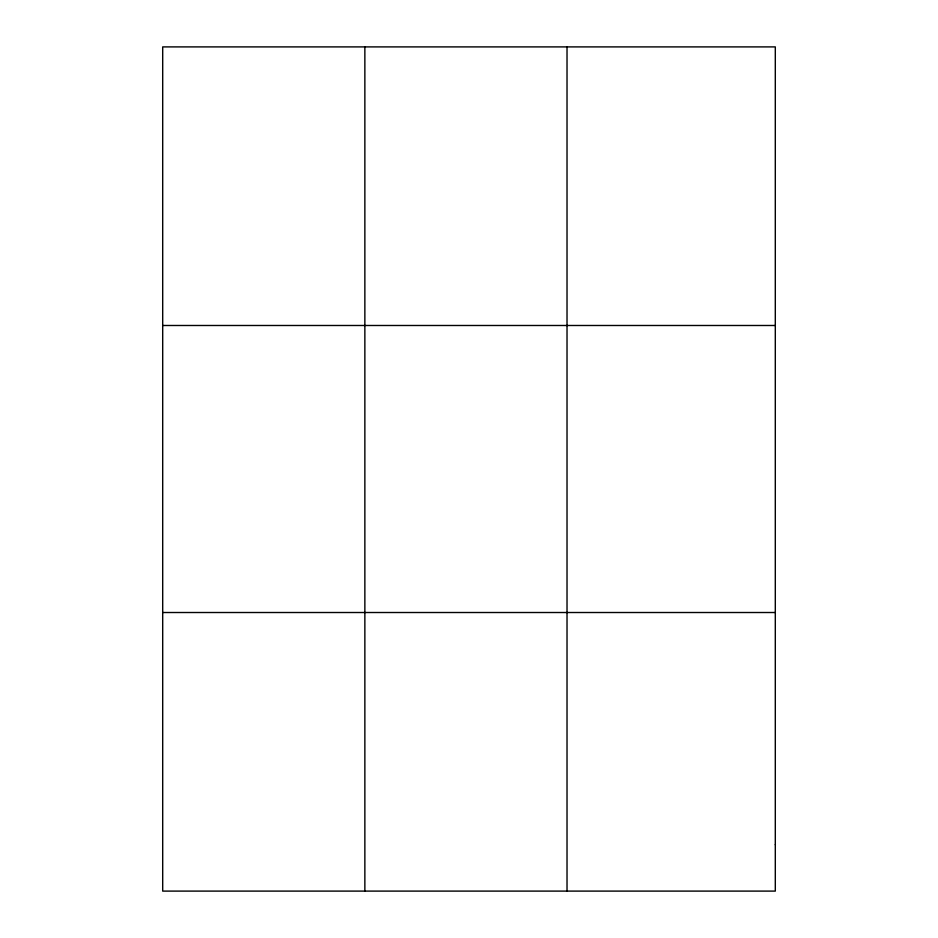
<?xml version="1.0" encoding="UTF-8"?>
<svg xmlns="http://www.w3.org/2000/svg" width="938" height="938" viewBox="0 0 938 938"><rect width="100%" height="100%" fill="white"/><g stroke="black" fill="none" stroke-linecap="round" stroke-linejoin="round"><path stroke-width="1.41" d="M364.859 46.9L364.859 891.1M567.021 46.9L567.021 891.1M162.696 325.486L775.304 325.486M162.696 612.514L775.304 612.514M775.304 844.669L775.304 891.1L162.696 891.1L162.696 46.9L775.304 46.9L775.304 844.669"/></g></svg>
